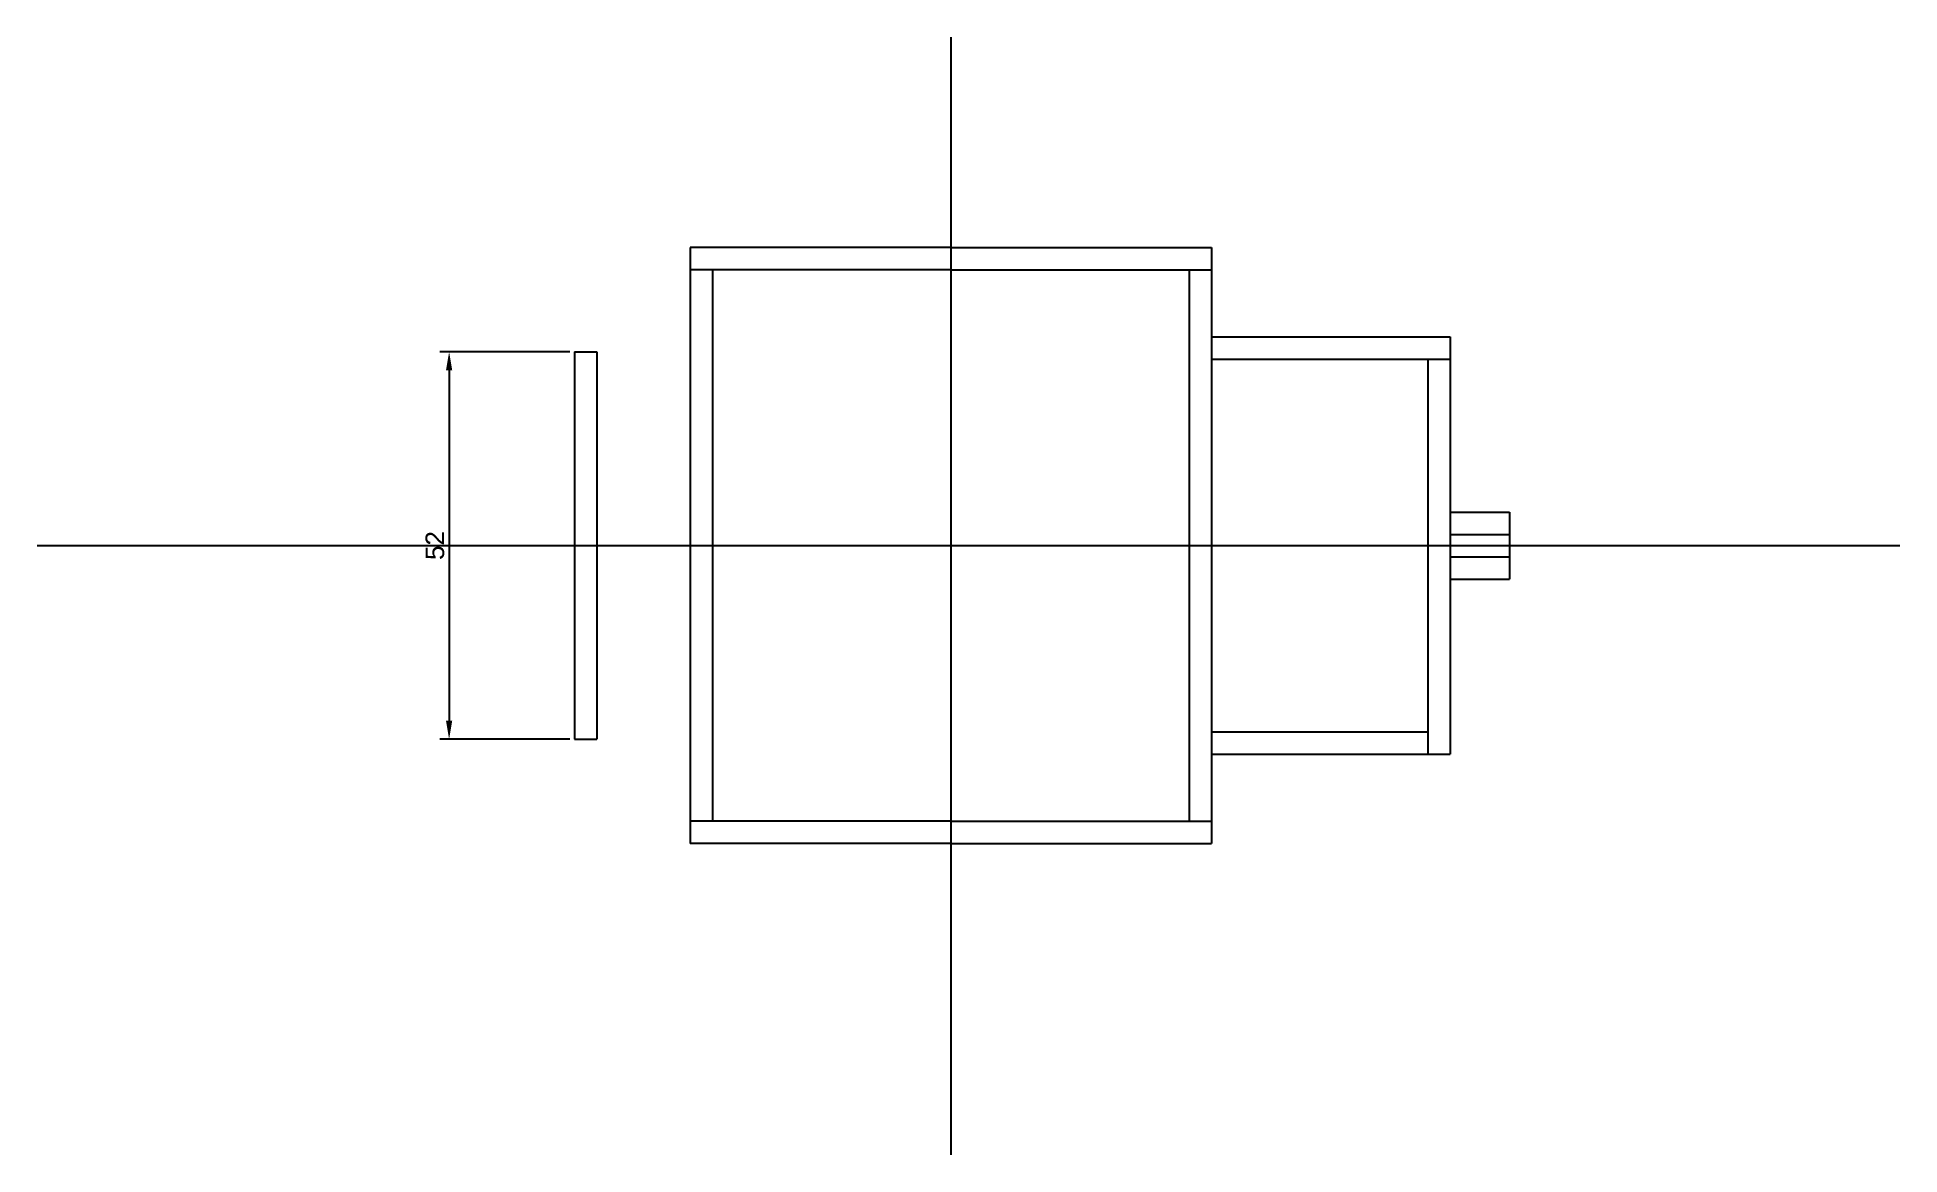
# Model space of a CAD drawing. Header units: millimetres. Extents: x 26461 to 26711, y 22449 to 22599.
import ezdxf

# ---------------------------------------------------------------- set-up
doc = ezdxf.new("R2010")
doc.units = ezdxf.units.MM
doc.styles.get("Standard").update_dxf_attribs({"font": 'arial.ttf'})
doc.dimstyles.new('ISO-25', dxfattribs={"dimtxt": 2.5, "dimasz": 2.5, "dimexe": 1.25, "dimexo": 0.625, "dimtad": 1, "dimtxsty": 'Standard', "dimcen": 2.5, "dimadec": 0, "dimazin": 0, "dimtfac": 1, "dimtmove": 0, "dimatfit": 3, "dimfxl": 1, "dimarcsym": 0})

# ---------------------------------------------------------------- blocks, each defined once
blk = doc.blocks.new('*D5')
at = {"color": 0, "lineweight": -2, "transparency": 16777216}
for p, q in [((26532.36, 22557.26), (26514.9, 22557.26)), ((26516.15, 22554.76), (26516.15, 22507.76)), ((26532.36, 22505.26), (26514.9, 22505.26))]:
    blk.add_line(p, q, dxfattribs=at)
at = {"color": 0, "transparency": 16777216}
for points in [[(26515.73, 22554.76), (26516.57, 22554.76), (26516.15, 22557.26)], [(26515.73, 22507.76), (26516.57, 22507.76), (26516.15, 22505.26)]]:
    blk.add_solid(points, dxfattribs=at)
at = {"layer": 'Defpoints', "color": 0, "transparency": 16777216}
for p in [(26532.99, 22557.26), (26516.15, 22505.26), (26532.99, 22505.26)]:
    blk.add_point(p, dxfattribs=at)
at = {"color": 0, "transparency": 16777216, "insert": (26514.25, 22531.26), "char_height": 2.5, "attachment_point": 5, "rotation": 90}
blk.add_mtext('52', dxfattribs=at)

msp = doc.modelspace()

# ---------------------------------------------------------------- linework, layer by layer
for p, q in [((26583.488, 22599.489), (26583.488, 22449.489)), ((26548.488, 22571.258), (26548.488, 22491.258)), ((26583.488, 22571.258), (26548.488, 22571.258)), ((26583.488, 22571.258), (26618.488, 22571.258)), ((26618.488, 22571.258), (26618.488, 22491.258)), ((26583.488, 22568.258), (26548.488, 22568.258)), ((26551.488, 22568.258), (26551.488, 22494.258)), ((26583.488, 22568.258), (26618.488, 22568.258)), ((26615.488, 22568.258), (26615.488, 22494.258)), ((26618.488, 22559.258), (26650.488, 22559.258)), ((26650.488, 22559.258), (26650.488, 22503.258)), ((26532.988, 22557.258), (26532.988, 22505.258)), ((26532.988, 22557.258), (26535.988, 22557.258)), ((26535.988, 22557.258), (26535.988, 22505.258)), ((26618.488, 22556.258), (26650.488, 22556.258)), ((26647.488, 22556.258), (26647.488, 22503.258)), ((26650.488, 22535.758), (26658.488, 22535.758)), ((26658.488, 22535.758), (26658.488, 22526.758)), ((26650.488, 22532.758), (26658.488, 22532.758)), ((26460.872, 22531.258), (26583.488, 22531.258)), ((26583.488, 22531.258), (26710.846, 22531.258)), ((26650.488, 22529.758), (26658.488, 22529.758)), ((26650.488, 22526.758), (26658.488, 22526.758)), ((26532.988, 22505.258), (26535.988, 22505.258)), ((26618.488, 22506.258), (26647.488, 22506.258)), ((26618.488, 22503.258), (26650.488, 22503.258)), ((26583.488, 22494.258), (26548.488, 22494.258)), ((26583.488, 22494.258), (26618.488, 22494.258)), ((26583.488, 22491.258), (26548.488, 22491.258)), ((26583.488, 22491.258), (26618.488, 22491.258))]:
    msp.add_line(p, q)

# ---------------------------------------------------------------- dimensions: what is measured, and where the dimension line sits
dim = msp.add_linear_dim(base=(26516.151, 22505.258), p1=(26532.988, 22557.258), p2=(26532.988, 22505.258), angle=90, dimstyle='ISO-25')
dim.commit()
dim.dimension.update_dxf_attribs({"geometry": '*D5', "text_midpoint": (26514.249, 22531.258)})

doc.saveas('drawing.dxf')
